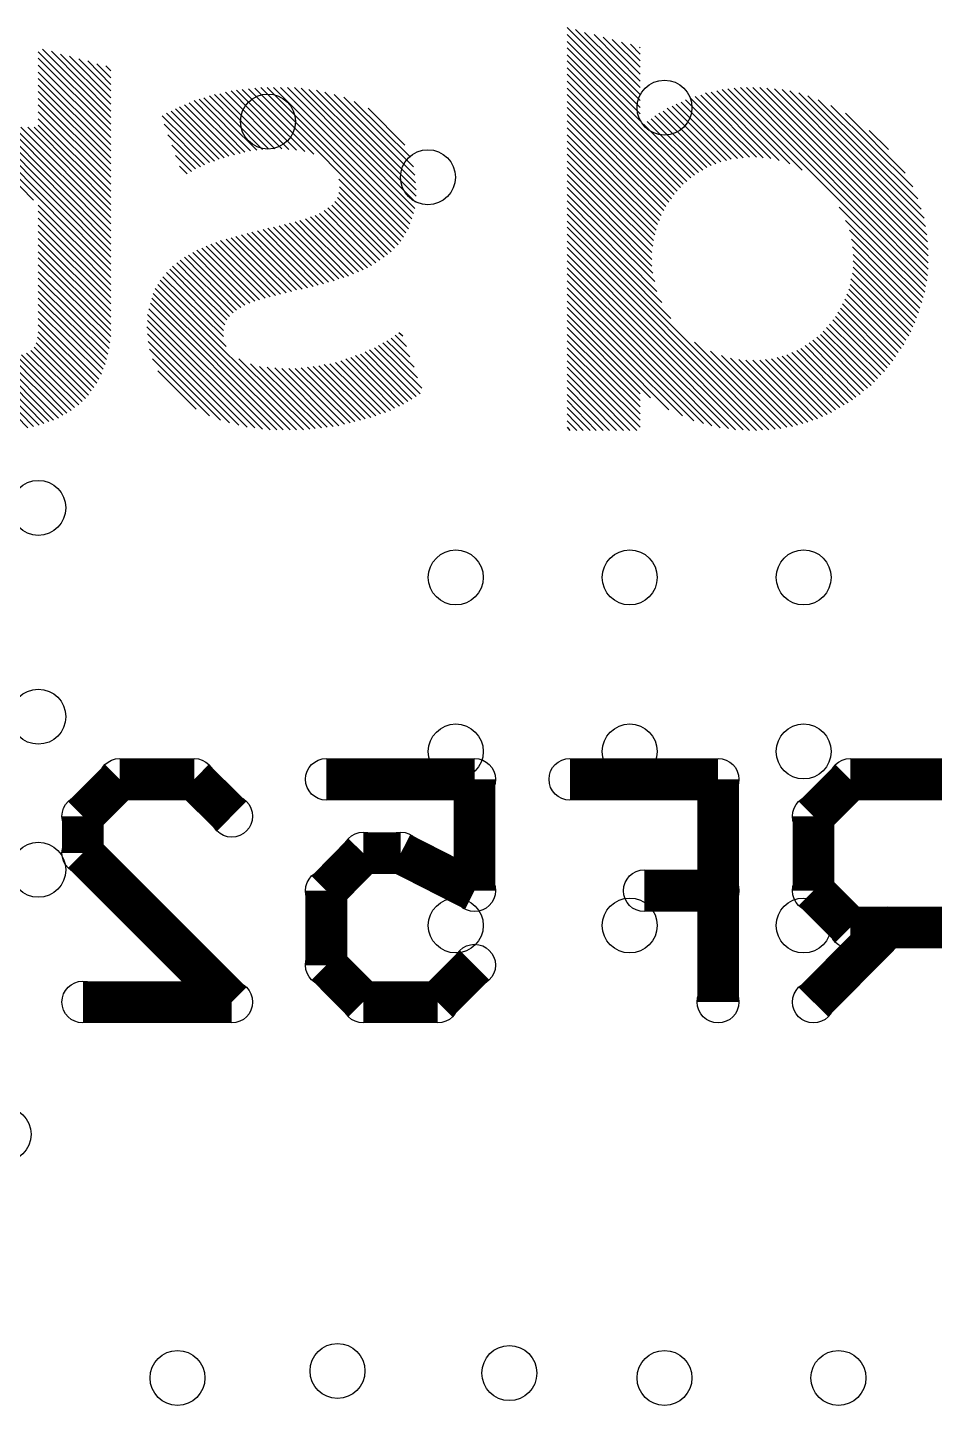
# Model space of a CAD drawing. Extents: x 0 to 26.8, y 0 to 19.7.
# Drawn here: x 11.9 to 15.21, y 7.15 to 12.18 of the extents above; entities that cross this region are included whole.
import ezdxf

# ---------------------------------------------------------------- set-up
doc = ezdxf.new("R2010")
doc.units = 0
doc.layers.get('0').update_dxf_attribs({"linetype": 'CONTINUOUS'})
doc.layers.add('SEEEDSTUDIOXIAONRF52840V1_1_GBO', color=7, linetype='CONTINUOUS')
doc.layers.add('SEEEDSTUDIOXIAONRF52840V1_1_TXT', color=12, linetype='CONTINUOUS')

# ---------------------------------------------------------------- blocks, each defined once
blk = doc.blocks.new('ROUND_2')
blk.add_circle((0, 0), 0)
blk = doc.blocks.new('ROUND_19')
blk.add_circle((0, 0), 0.0762)
blk = doc.blocks.new('ROUND_85')
blk.add_circle((0, 0), 0.1003)

msp = doc.modelspace()

# ---------------------------------------------------------------- linework, layer by layer
at = {"layer": 'SEEEDSTUDIOXIAONRF52840V1_1_GBO'}
for points in [[(14.1351, 11.9126), (13.8684, 12.1793)], [(13.89888, 12.17168), (14.1351, 11.93546)], [(13.8684, 12.1539), (14.1351, 11.8872)], [(14.1351, 11.86434), (13.8684, 12.1285)], [(14.1351, 11.96086), (13.9319, 12.16152)], [(13.96746, 12.1539), (14.1351, 11.98372)], [(14.1351, 12.00912), (14.00048, 12.14374)], [(14.0335, 12.13612), (14.1351, 12.03452)], [(14.1351, 12.05738), (14.06652, 12.12596)], [(14.09954, 12.11834), (14.1351, 12.08278)], [(12.20216, 11.82624), (11.938, 12.0904)], [(11.938, 12.06754), (12.20216, 11.80338)], [(11.95324, 12.10056), (12.20216, 11.85164)], [(12.20216, 11.8745), (11.98626, 12.09294)], [(12.01928, 12.08278), (12.20216, 11.8999)], [(12.20216, 11.92276), (12.0523, 12.07516)], [(13.8684, 12.10564), (14.1351, 11.83894)], [(14.32052, 11.63066), (13.8684, 12.08024)], [(14.1351, 12.10564), (14.13256, 12.10818)], [(12.20216, 11.77798), (11.938, 12.04214)], [(12.08532, 12.065), (12.20216, 11.94816)], [(12.20216, 11.97102), (12.11834, 12.05738)], [(12.15136, 12.04722), (12.20216, 11.99642)], [(12.20216, 12.02182), (12.18438, 12.0396)], [(13.8684, 12.05738), (14.30528, 11.61796)], [(14.29258, 11.6078), (13.8684, 12.03198)], [(11.938, 12.01674), (12.20216, 11.75258)], [(12.20216, 11.72972), (11.938, 11.99388)], [(11.938, 11.96848), (12.20216, 11.70432)], [(13.8684, 12.00912), (14.28242, 11.5951)], [(14.26972, 11.5824), (13.8684, 11.98372)], [(12.20216, 11.68146), (11.938, 11.94562)], [(11.938, 11.92022), (12.20216, 11.65606)], [(12.52474, 11.91768), (12.7127, 11.72972)], [(12.73556, 11.73226), (12.54252, 11.92276)], [(12.56284, 11.93038), (12.75588, 11.7348)], [(12.77874, 11.73734), (12.58062, 11.93546)], [(12.60094, 11.938), (12.8016, 11.73734)], [(12.827, 11.73734), (12.62126, 11.94308)], [(12.64158, 11.94816), (12.8524, 11.7348)], [(12.88034, 11.73226), (12.6619, 11.9507)], [(12.68222, 11.95324), (12.91082, 11.72718)], [(12.94384, 11.71702), (12.70508, 11.95578)], [(13.2715, 11.41476), (12.72794, 11.95832)], [(12.7508, 11.96086), (13.27912, 11.43)], [(13.28928, 11.44524), (12.77366, 11.96086)], [(12.79652, 11.96086), (13.29436, 11.46302)], [(13.30198, 11.4808), (12.82192, 11.96086)], [(12.84732, 11.96086), (13.30706, 11.50112)], [(13.31214, 11.5189), (12.87272, 11.96086)], [(12.89812, 11.95832), (13.31468, 11.54176)], [(13.31722, 11.56462), (12.92606, 11.95324)], [(12.954, 11.9507), (13.31722, 11.58748)], [(13.31468, 11.61288), (12.98448, 11.94308)], [(13.0175, 11.93546), (13.31214, 11.64082)], [(13.30706, 11.6713), (13.05306, 11.9253)], [(13.8684, 11.95832), (14.25956, 11.5697)], [(14.2494, 11.55446), (13.8684, 11.93546)], [(14.53388, 11.70686), (14.31798, 11.92276)], [(14.33576, 11.92784), (14.55928, 11.70686)], [(14.58468, 11.70432), (14.35608, 11.93292)], [(14.37386, 11.94054), (14.61262, 11.70178)], [(14.6431, 11.69416), (14.39418, 11.94308)], [(14.4145, 11.94816), (14.6812, 11.68146)], [(14.72692, 11.6586), (14.43482, 11.95324)], [(14.45514, 11.95578), (15.1765, 11.23442)], [(15.18158, 11.25474), (14.478, 11.95832)], [(14.50086, 11.96086), (15.18412, 11.27506)], [(15.18666, 11.29792), (14.52372, 11.96086)], [(14.54658, 11.96086), (15.18666, 11.32078)], [(15.18666, 11.34618), (14.57198, 11.96086)], [(14.59738, 11.95832), (15.18666, 11.36904)], [(15.18412, 11.39698), (14.62532, 11.95578)], [(14.65326, 11.95324), (15.18158, 11.42238)], [(15.1765, 11.45286), (14.6812, 11.94816)], [(14.71422, 11.94054), (15.17142, 11.48334)], [(15.16126, 11.51636), (14.74724, 11.93038)], [(12.20216, 11.6332), (11.938, 11.89736)], [(11.938, 11.87196), (12.20216, 11.6078)], [(12.58062, 11.69162), (12.40536, 11.86688)], [(12.42314, 11.8745), (12.5984, 11.69924)], [(12.61618, 11.70432), (12.43838, 11.88212)], [(12.45362, 11.88974), (12.63396, 11.7094)], [(12.65428, 11.71448), (12.4714, 11.89736)], [(12.48918, 11.90498), (12.6746, 11.71956)], [(12.69238, 11.72464), (12.50696, 11.9126)], [(13.09116, 11.91006), (13.2969, 11.70686)], [(13.27658, 11.75004), (13.14196, 11.88466)], [(13.8684, 11.91006), (14.23924, 11.54176)], [(14.22908, 11.52652), (13.8684, 11.8872)], [(14.20368, 11.86688), (14.39418, 11.67638)], [(14.41196, 11.68146), (14.21892, 11.8745)], [(14.23416, 11.88466), (14.42974, 11.68908)], [(14.45006, 11.69416), (14.25194, 11.89228)], [(14.26718, 11.8999), (14.46784, 11.69924)], [(14.4907, 11.70178), (14.28496, 11.90752)], [(14.3002, 11.91514), (14.51102, 11.70432)], [(14.78534, 11.91514), (15.14856, 11.55446)], [(15.13078, 11.59764), (14.83106, 11.89482)], [(14.8844, 11.86688), (15.10284, 11.64844)], [(11.80084, 11.81608), (12.20216, 11.41222)], [(12.20216, 11.43762), (11.82624, 11.81608)], [(11.8491, 11.81608), (12.20216, 11.46302)], [(12.20216, 11.48588), (11.8745, 11.81608)], [(11.8999, 11.81608), (12.20216, 11.51128)], [(12.20216, 11.53414), (11.92276, 11.81608)], [(12.20216, 11.5824), (11.938, 11.84656)], [(11.938, 11.8237), (12.20216, 11.55954)], [(12.39012, 11.85672), (12.56284, 11.68654)], [(12.54506, 11.67892), (12.39774, 11.82624)], [(13.8684, 11.8618), (14.22146, 11.51128)], [(14.2113, 11.4935), (13.8684, 11.83894)], [(14.1478, 11.82624), (14.33322, 11.64082)], [(14.34846, 11.65098), (14.1605, 11.8364)], [(14.17574, 11.84656), (14.3637, 11.6586)], [(14.37894, 11.66876), (14.18844, 11.85672)], [(12.20216, 11.38936), (11.78306, 11.811)], [(11.78306, 11.7856), (12.20216, 11.36396)], [(12.41044, 11.78814), (12.52982, 11.6713)], [(13.8684, 11.81354), (14.20622, 11.47572)], [(14.1986, 11.46048), (13.8684, 11.78814)], [(15.04188, 11.7348), (14.97076, 11.80338)], [(12.20216, 11.3411), (11.78306, 11.76274)], [(11.78306, 11.73734), (12.20216, 11.3157)], [(12.51204, 11.66368), (12.42568, 11.75004)], [(13.8684, 11.76528), (14.19352, 11.44016)], [(14.18844, 11.42238), (13.8684, 11.73988)], [(13.8684, 11.71702), (14.18336, 11.40206)], [(12.20216, 11.29284), (11.78306, 11.71194)], [(11.78306, 11.68908), (11.92022, 11.54938)], [(12.43838, 11.71194), (12.4968, 11.65352)], [(12.48156, 11.6459), (12.45362, 11.67384)], [(14.18082, 11.38174), (13.8684, 11.69162)], [(13.8684, 11.66876), (14.17828, 11.35888)], [(13.03528, 11.62558), (13.26134, 11.39952)], [(14.17828, 11.33348), (13.8684, 11.64336)], [(13.8684, 11.6205), (14.17828, 11.30808)], [(13.03528, 11.57732), (13.23848, 11.37412)], [(13.25118, 11.38682), (13.03782, 11.59764)], [(14.18082, 11.28268), (13.8684, 11.5951)], [(13.8684, 11.5697), (14.18844, 11.2522)], [(11.938, 11.5316), (12.20216, 11.26744)], [(12.99464, 11.52144), (13.18514, 11.33094)], [(13.20038, 11.3411), (13.00988, 11.5316)], [(13.02004, 11.5443), (13.21308, 11.35126)], [(13.22578, 11.36142), (13.0302, 11.55954)], [(14.19606, 11.21664), (13.8684, 11.54684)], [(13.8684, 11.52144), (14.21384, 11.176)], [(14.86154, 11.52398), (15.17396, 11.2141)], [(12.20216, 11.24204), (11.938, 11.50874)], [(11.938, 11.48334), (12.20216, 11.21918)], [(12.85494, 11.46556), (13.05306, 11.26744)], [(13.07084, 11.27252), (12.87526, 11.47064)], [(12.89304, 11.47572), (13.08862, 11.28014)], [(13.1064, 11.28776), (12.91336, 11.4808)], [(12.93114, 11.48842), (13.12418, 11.29538)], [(13.13942, 11.303), (12.94892, 11.4935)], [(12.96416, 11.50112), (13.15466, 11.31062)], [(13.1699, 11.32078), (12.98194, 11.51128)], [(14.24686, 11.11758), (13.8684, 11.49858)], [(13.8684, 11.47318), (14.62786, 10.71372)], [(15.16888, 11.19378), (14.8844, 11.47572)], [(12.20216, 11.19378), (11.938, 11.45794)], [(11.938, 11.43508), (12.20216, 11.17092)], [(12.65936, 11.4173), (12.86256, 11.21664)], [(12.88034, 11.22172), (12.67968, 11.42238)], [(12.7, 11.42746), (12.90066, 11.22426)], [(12.92098, 11.22934), (12.71778, 11.43254)], [(12.7381, 11.43762), (12.9413, 11.23442)], [(12.95908, 11.2395), (12.75842, 11.4427)], [(12.7762, 11.44778), (12.9794, 11.24458)], [(12.99718, 11.24966), (12.79652, 11.45032)], [(12.81684, 11.4554), (13.0175, 11.25474)], [(13.03528, 11.26236), (12.83716, 11.46048)], [(14.605, 10.71118), (13.8684, 11.45032)], [(13.8684, 11.42492), (14.58214, 10.71118)], [(14.89964, 11.44016), (15.1638, 11.176)], [(12.20216, 11.14552), (11.938, 11.40968)], [(11.938, 11.38682), (12.20216, 11.12266)], [(12.51712, 11.3665), (12.71016, 11.17346)], [(12.72794, 11.18108), (12.5349, 11.37412)], [(12.55014, 11.38174), (12.74572, 11.18616)], [(12.76604, 11.19124), (12.56792, 11.38936)], [(12.5857, 11.39444), (12.78382, 11.19632)], [(12.80414, 11.2014), (12.60348, 11.40206)], [(12.6238, 11.40714), (12.82192, 11.20648)], [(12.84224, 11.21156), (12.64158, 11.41222)], [(14.55928, 10.70864), (13.8684, 11.39952)], [(13.8684, 11.37666), (14.53388, 10.70864)], [(15.15618, 11.15568), (14.90726, 11.40714)], [(14.9098, 11.3792), (15.1511, 11.1379)], [(12.20216, 11.09726), (11.938, 11.36142)], [(11.938, 11.33856), (12.20216, 11.0744)], [(12.20216, 11.05154), (11.938, 11.31316)], [(12.6365, 11.1252), (12.44346, 11.32078)], [(12.45616, 11.33094), (12.6492, 11.1379)], [(12.6619, 11.14806), (12.4714, 11.3411)], [(12.48664, 11.34872), (12.67714, 11.15822)], [(12.69238, 11.16584), (12.50188, 11.35888)], [(14.51102, 10.71118), (13.8684, 11.35126)], [(13.8684, 11.3284), (14.48308, 10.71118)], [(15.14348, 11.12012), (14.91234, 11.35126)], [(14.91234, 11.3284), (15.1384, 11.10234)], [(11.938, 11.28776), (12.19962, 11.02868)], [(12.19708, 11.00836), (11.938, 11.2649)], [(12.61364, 11.05154), (12.39266, 11.26998)], [(12.40536, 11.28522), (12.61364, 11.0744)], [(12.61872, 11.09472), (12.41806, 11.29792)], [(12.42822, 11.30808), (12.62634, 11.1125)], [(14.45768, 10.71626), (13.8684, 11.303)], [(13.8684, 11.28014), (14.4272, 10.7188)], [(14.9098, 11.28268), (15.12316, 11.06932)], [(15.13078, 11.0871), (14.91234, 11.30554)], [(11.938, 11.2395), (12.192, 10.98804)], [(12.18692, 10.96772), (11.938, 11.21664)], [(12.88034, 10.71118), (12.36472, 11.2268)], [(12.90574, 10.71118), (12.37488, 11.24204)], [(12.3825, 11.25728), (12.6238, 11.01598)], [(14.39672, 10.72642), (13.8684, 11.25474)], [(13.8684, 11.22934), (14.36624, 10.73404)], [(14.8971, 11.22426), (15.09776, 11.02106)], [(15.10538, 11.03884), (14.90218, 11.24204)], [(15.11554, 11.05408), (14.90472, 11.26236)], [(11.938, 11.19124), (12.18184, 10.94994)], [(12.17422, 10.93216), (11.938, 11.16838)], [(12.34694, 11.17346), (12.80922, 10.71118)], [(12.83208, 10.71118), (12.35202, 11.19124)], [(12.3571, 11.20902), (12.85748, 10.71118)], [(14.33068, 10.7442), (13.8684, 11.20648)], [(13.8684, 11.18108), (14.29004, 10.76198)], [(15.06728, 10.97788), (14.87424, 11.17092)], [(14.88186, 11.1887), (15.07744, 10.99312)], [(15.0876, 11.00836), (14.88948, 11.20648)], [(11.938, 11.14298), (12.16914, 10.91438)], [(12.15898, 10.8966), (11.938, 11.11758)], [(12.33678, 11.13282), (12.75588, 10.71372)], [(12.78382, 10.71118), (12.34186, 11.15314)], [(14.23924, 10.78484), (13.8684, 11.15822)], [(14.1732, 10.82802), (13.8684, 11.13282)], [(15.02664, 10.92454), (14.83868, 11.1125)], [(14.84884, 11.1252), (15.0368, 10.93724)], [(15.04696, 10.94994), (14.85646, 11.14044)], [(14.86662, 11.15568), (15.05712, 10.96264)], [(11.938, 11.09472), (12.15136, 10.88136)], [(12.1412, 10.86612), (11.938, 11.06932)], [(12.33424, 11.0871), (12.7, 10.72134)], [(12.72794, 10.7188), (12.33678, 11.10996)], [(12.66952, 10.72896), (12.33678, 11.0617)], [(13.25372, 11.06678), (13.26896, 11.05408)], [(13.8684, 11.10996), (14.1351, 10.84326)], [(14.1351, 10.81786), (13.8684, 11.08456)], [(14.80312, 11.07186), (14.99108, 10.88644)], [(15.00124, 10.89914), (14.81582, 11.08456)], [(14.82598, 11.09726), (15.01394, 10.91184)], [(11.92276, 11.01344), (12.11072, 10.82548)], [(12.12088, 10.83818), (11.93038, 11.02868)], [(11.93546, 11.049), (12.13104, 10.85342)], [(12.33932, 11.03376), (12.6365, 10.73658)], [(13.33754, 10.86358), (13.18006, 11.01852)], [(13.1953, 11.02868), (13.3223, 10.90168)], [(13.3096, 10.93978), (13.21054, 11.0363)], [(13.22578, 11.04646), (13.29436, 10.97788)], [(13.28166, 11.01598), (13.24102, 11.05662)], [(13.8684, 11.05916), (14.1351, 10.795)], [(14.1351, 10.7696), (13.8684, 11.0363)], [(14.64818, 10.71626), (14.33322, 11.03122)], [(14.9225, 10.83056), (14.73708, 11.01852)], [(14.75232, 11.02868), (14.93774, 10.84072)], [(14.95044, 10.85342), (14.76502, 11.03884)], [(14.78026, 11.049), (14.96568, 10.86358)], [(14.97838, 10.87374), (14.79296, 11.05916)], [(12.01166, 10.75436), (11.79068, 10.97534)], [(11.81608, 10.97534), (12.0269, 10.76452)], [(12.04214, 10.77214), (11.83894, 10.97788)], [(11.85926, 10.98042), (12.05738, 10.7823)], [(12.07008, 10.79246), (11.87704, 10.9855)], [(11.89482, 10.99058), (12.08532, 10.80262)], [(12.09802, 10.81532), (11.91006, 11.00074)], [(12.60348, 10.74674), (12.3444, 11.00582)], [(12.35456, 10.97026), (12.56284, 10.76198)], [(12.66952, 10.97026), (12.9286, 10.71372)], [(13.22324, 10.7823), (13.0429, 10.96264)], [(13.06068, 10.97026), (13.23848, 10.78992)], [(13.25626, 10.79754), (13.07846, 10.97534)], [(13.09624, 10.98296), (13.2715, 10.80516)], [(13.28674, 10.81532), (13.11402, 10.98804)], [(13.1318, 10.99566), (13.30198, 10.82294)], [(13.31722, 10.8331), (13.14704, 11.00328)], [(13.16482, 11.0109), (13.33246, 10.84326)], [(13.8684, 11.0109), (14.1351, 10.74674)], [(14.1351, 10.72134), (13.8684, 10.98804)], [(13.8684, 10.96264), (14.1224, 10.70864)], [(14.39164, 10.9982), (14.67104, 10.72134)], [(14.69136, 10.72388), (14.43228, 10.98296)], [(14.4653, 10.9728), (14.70914, 10.72896)], [(14.72946, 10.73404), (14.49578, 10.96772)], [(14.52118, 10.96518), (14.74724, 10.73912)], [(14.76502, 10.74674), (14.54658, 10.96518)], [(14.57198, 10.96518), (14.7828, 10.75182)], [(14.80058, 10.75944), (14.5923, 10.96772)], [(14.61516, 10.97026), (14.81836, 10.76706)], [(14.8336, 10.77468), (14.63548, 10.97534)], [(14.65326, 10.98042), (14.84884, 10.78484)], [(14.86408, 10.79246), (14.67104, 10.9855)], [(14.68882, 10.99312), (14.87932, 10.80262)], [(14.89456, 10.81024), (14.7066, 11.00074)], [(14.72184, 11.00836), (14.9098, 10.8204)], [(11.78306, 10.9601), (11.99388, 10.74674)], [(11.9761, 10.74166), (11.78306, 10.9347)], [(11.78306, 10.91184), (11.95832, 10.73404)], [(12.37488, 10.92708), (12.51458, 10.78738)], [(12.94892, 10.71626), (12.7127, 10.95248)], [(12.74572, 10.94232), (12.97178, 10.7188)], [(12.9921, 10.72134), (12.77366, 10.93978)], [(12.8016, 10.93724), (13.01496, 10.72388)], [(13.03528, 10.72642), (12.827, 10.9347)], [(12.8524, 10.9347), (13.0556, 10.7315)], [(13.07592, 10.73658), (12.87526, 10.9347)], [(12.89812, 10.93724), (13.0937, 10.74166)], [(13.11402, 10.74674), (12.92098, 10.93978)], [(12.9413, 10.94232), (13.1318, 10.75182)], [(13.15212, 10.7569), (12.96162, 10.94486)], [(12.98194, 10.94994), (13.1699, 10.76198)], [(13.18768, 10.7696), (13.00226, 10.95248)], [(13.02258, 10.95756), (13.20546, 10.77468)], [(14.097, 10.70864), (13.8684, 10.93978)], [(13.8684, 10.91438), (14.07414, 10.70864)], [(11.94054, 10.72896), (11.78306, 10.88644)], [(11.78306, 10.86358), (11.92022, 10.72388)], [(14.04874, 10.70864), (13.8684, 10.89152)], [(13.8684, 10.86612), (14.02334, 10.70864)], [(11.8999, 10.7188), (11.78306, 10.83818)], [(14.00048, 10.70864), (13.8684, 10.84072)], [(13.8684, 10.81786), (13.97508, 10.70864)], [(13.95222, 10.70864), (13.8684, 10.79246)], [(13.8684, 10.7696), (13.92682, 10.70864)], [(13.90396, 10.70864), (13.8684, 10.7442)], [(13.8684, 10.72134), (13.87856, 10.70864)]]:
    msp.add_lwpolyline(points, dxfattribs=at)
at = {"layer": 'SEEEDSTUDIOXIAONRF52840V1_1_GBO', "const_width": 0.1524}
for points in [[(12.10056, 9.30148), (12.23518, 9.4361)], [(12.23518, 9.4361), (12.50696, 9.4361)], [(12.50696, 9.4361), (12.64412, 9.30148)], [(13.53058, 9.4361), (12.98956, 9.4361)], [(13.53058, 9.0297), (13.53058, 9.4361)], [(13.87856, 9.4361), (14.41958, 9.4361)], [(14.41958, 9.4361), (14.41958, 8.6233)], [(14.90218, 9.4361), (14.76756, 9.30148)], [(15.30858, 9.4361), (14.90218, 9.4361)], [(12.10056, 9.16686), (12.10056, 9.30148)], [(14.76756, 9.30148), (14.76756, 9.0297)], [(12.64412, 8.6233), (12.10056, 9.16686)], [(13.12418, 9.16686), (12.98956, 9.0297)], [(13.12418, 9.16686), (13.26134, 9.16686)], [(13.26134, 9.16686), (13.53058, 9.0297)], [(12.98956, 9.0297), (12.98956, 8.75792)], [(14.41958, 9.0297), (14.15034, 9.0297)], [(14.76756, 9.0297), (14.90218, 8.89508)], [(14.76756, 8.6233), (15.0368, 8.89508)], [(14.90218, 8.89508), (15.30858, 8.89508)], [(12.98956, 8.75792), (13.12418, 8.6233)], [(13.39596, 8.6233), (13.53058, 8.75792)], [(12.10056, 8.6233), (12.64412, 8.6233)], [(13.12418, 8.6233), (13.39596, 8.6233)]]:
    msp.add_lwpolyline(points, dxfattribs=at)

# ---------------------------------------------------------------- block references
at = {"layer": 'SEEEDSTUDIOXIAONRF52840V1_1_GBO'}
for name, p in [('ROUND_2', (13.8684, 12.1793)), ('ROUND_2', (13.89888, 12.17168)), ('ROUND_2', (13.9319, 12.16152)), ('ROUND_2', (13.8684, 12.1539)), ('ROUND_2', (13.96746, 12.1539)), ('ROUND_2', (14.00048, 12.14374)), ('ROUND_2', (14.0335, 12.13612)), ('ROUND_2', (13.8684, 12.1285)), ('ROUND_2', (14.06652, 12.12596)), ('ROUND_2', (14.09954, 12.11834)), ('ROUND_2', (14.13256, 12.10818)), ('ROUND_2', (13.8684, 12.10564)), ('ROUND_2', (14.1351, 12.10564)), ('ROUND_2', (11.95324, 12.10056)), ('ROUND_2', (11.98626, 12.09294)), ('ROUND_2', (11.938, 12.0904)), ('ROUND_2', (12.01928, 12.08278)), ('ROUND_2', (14.1351, 12.08278)), ('ROUND_2', (13.8684, 12.08024)), ('ROUND_2', (12.0523, 12.07516)), ('ROUND_2', (11.938, 12.06754)), ('ROUND_2', (12.08532, 12.065)), ('ROUND_2', (13.8684, 12.05738)), ('ROUND_2', (12.11834, 12.05738)), ('ROUND_2', (14.1351, 12.05738)), ('ROUND_2', (12.15136, 12.04722)), ('ROUND_2', (11.938, 12.04214)), ('ROUND_2', (12.18438, 12.0396)), ('ROUND_2', (14.1351, 12.03452)), ('ROUND_2', (13.8684, 12.03198)), ('ROUND_2', (12.20216, 12.02182)), ('ROUND_2', (11.938, 12.01674)), ('ROUND_2', (13.8684, 12.00912)), ('ROUND_2', (14.1351, 12.00912)), ('ROUND_2', (12.20216, 11.99642)), ('ROUND_2', (11.938, 11.99388)), ('ROUND_2', (13.8684, 11.98372)), ('ROUND_2', (14.1351, 11.98372)), ('ROUND_2', (12.20216, 11.97102)), ('ROUND_2', (11.938, 11.96848)), ('ROUND_2', (14.50086, 11.96086)), ('ROUND_2', (14.52372, 11.96086)), ('ROUND_2', (14.54658, 11.96086)), ('ROUND_2', (14.57198, 11.96086)), ('ROUND_2', (12.7508, 11.96086)), ('ROUND_2', (12.77366, 11.96086)), ('ROUND_2', (12.79652, 11.96086)), ('ROUND_2', (12.82192, 11.96086)), ('ROUND_2', (12.84732, 11.96086)), ('ROUND_2', (12.87272, 11.96086)), ('ROUND_2', (14.1351, 11.96086)), ('ROUND_2', (13.8684, 11.95832)), ('ROUND_2', (14.478, 11.95832)), ('ROUND_2', (14.59738, 11.95832)), ('ROUND_2', (12.72794, 11.95832)), ('ROUND_2', (12.89812, 11.95832)), ('ROUND_2', (14.45514, 11.95578)), ('ROUND_2', (14.62532, 11.95578)), ('ROUND_2', (12.70508, 11.95578)), ('ROUND_2', (14.43482, 11.95324)), ('ROUND_2', (14.65326, 11.95324)), ('ROUND_2', (12.92606, 11.95324)), ('ROUND_2', (12.68222, 11.95324)), ('ROUND_2', (12.954, 11.9507)), ('ROUND_2', (12.6619, 11.9507)), ('ROUND_2', (14.4145, 11.94816)), ('ROUND_2', (14.6812, 11.94816)), ('ROUND_2', (12.64158, 11.94816)), ('ROUND_2', (12.20216, 11.94816)), ('ROUND_2', (11.938, 11.94562)), ('ROUND_2', (14.39418, 11.94308)), ('ROUND_2', (12.98448, 11.94308)), ('ROUND_2', (12.62126, 11.94308)), ('ROUND_2', (14.37386, 11.94054)), ('ROUND_2', (14.71422, 11.94054)), ('ROUND_2', (12.60094, 11.938)), ('ROUND_2', (13.8684, 11.93546)), ('ROUND_2', (13.0175, 11.93546)), ('ROUND_2', (12.58062, 11.93546)), ('ROUND_2', (14.1351, 11.93546)), ('ROUND_2', (14.35608, 11.93292)), ('ROUND_2', (14.74724, 11.93038)), ('ROUND_2', (12.56284, 11.93038)), ('ROUND_2', (14.33576, 11.92784)), ('ROUND_2', (13.05306, 11.9253)), ('ROUND_2', (14.31798, 11.92276)), ('ROUND_2', (12.54252, 11.92276)), ('ROUND_2', (12.20216, 11.92276)), ('ROUND_2', (11.938, 11.92022)), ('ROUND_2', (12.52474, 11.91768)), ('ROUND_2', (14.3002, 11.91514)), ('ROUND_2', (14.78534, 11.91514)), ('ROUND_2', (12.50696, 11.9126)), ('ROUND_2', (14.1351, 11.9126)), ('ROUND_2', (13.8684, 11.91006)), ('ROUND_2', (13.09116, 11.91006)), ('ROUND_2', (14.28496, 11.90752)), ('ROUND_2', (12.48918, 11.90498)), ('ROUND_2', (14.26718, 11.8999)), ('ROUND_2', (12.20216, 11.8999)), ('ROUND_2', (12.4714, 11.89736)), ('ROUND_2', (11.938, 11.89736)), ('ROUND_2', (14.83106, 11.89482)), ('ROUND_2', (14.25194, 11.89228)), ('ROUND_2', (12.45362, 11.88974)), ('ROUND_2', (13.8684, 11.8872)), ('ROUND_2', (14.1351, 11.8872)), ('ROUND_2', (14.23416, 11.88466)), ('ROUND_2', (13.14196, 11.88466)), ('ROUND_2', (12.43838, 11.88212)), ('ROUND_2', (14.21892, 11.8745)), ('ROUND_2', (12.42314, 11.8745)), ('ROUND_2', (12.20216, 11.8745)), ('ROUND_2', (11.938, 11.87196)), ('ROUND_2', (14.20368, 11.86688)), ('ROUND_2', (14.8844, 11.86688)), ('ROUND_2', (12.40536, 11.86688)), ('ROUND_2', (14.1351, 11.86434)), ('ROUND_2', (13.8684, 11.8618)), ('ROUND_2', (14.18844, 11.85672)), ('ROUND_2', (12.39012, 11.85672)), ('ROUND_2', (12.20216, 11.85164)), ('ROUND_2', (14.17574, 11.84656)), ('ROUND_2', (11.938, 11.84656)), ('ROUND_2', (13.8684, 11.83894)), ('ROUND_2', (14.1351, 11.83894)), ('ROUND_2', (14.1605, 11.8364)), ('ROUND_2', (14.1478, 11.82624)), ('ROUND_2', (12.39774, 11.82624)), ('ROUND_2', (12.20216, 11.82624)), ('ROUND_2', (11.938, 11.8237)), ('ROUND_2', (11.92276, 11.81608)), ('ROUND_2', (11.8999, 11.81608)), ('ROUND_2', (13.8684, 11.81354)), ('ROUND_2', (14.97076, 11.80338)), ('ROUND_2', (12.20216, 11.80338)), ('ROUND_2', (13.8684, 11.78814)), ('ROUND_2', (12.41044, 11.78814)), ('ROUND_2', (12.20216, 11.77798)), ('ROUND_2', (13.8684, 11.76528)), ('ROUND_2', (12.20216, 11.75258)), ('ROUND_2', (13.27658, 11.75004)), ('ROUND_2', (12.42568, 11.75004)), ('ROUND_2', (13.8684, 11.73988)), ('ROUND_2', (12.827, 11.73734)), ('ROUND_2', (12.8016, 11.73734)), ('ROUND_2', (12.77874, 11.73734)), ('ROUND_2', (15.04188, 11.7348)), ('ROUND_2', (12.8524, 11.7348)), ('ROUND_2', (12.75588, 11.7348)), ('ROUND_2', (12.88034, 11.73226)), ('ROUND_2', (12.73556, 11.73226)), ('ROUND_2', (12.7127, 11.72972)), ('ROUND_2', (12.20216, 11.72972)), ('ROUND_2', (12.91082, 11.72718)), ('ROUND_2', (12.69238, 11.72464)), ('ROUND_2', (12.6746, 11.71956)), ('ROUND_2', (13.8684, 11.71702)), ('ROUND_2', (12.94384, 11.71702)), ('ROUND_2', (12.65428, 11.71448)), ('ROUND_2', (12.43838, 11.71194)), ('ROUND_2', (12.63396, 11.7094)), ('ROUND_2', (14.53388, 11.70686)), ('ROUND_2', (14.55928, 11.70686)), ('ROUND_2', (13.2969, 11.70686)), ('ROUND_2', (14.51102, 11.70432)), ('ROUND_2', (14.58468, 11.70432)), ('ROUND_2', (12.61618, 11.70432)), ('ROUND_2', (12.20216, 11.70432)), ('ROUND_2', (14.4907, 11.70178)), ('ROUND_2', (14.61262, 11.70178)), ('ROUND_2', (14.46784, 11.69924)), ('ROUND_2', (12.5984, 11.69924)), ('ROUND_2', (14.45006, 11.69416)), ('ROUND_2', (14.6431, 11.69416)), ('ROUND_2', (13.8684, 11.69162)), ('ROUND_2', (12.58062, 11.69162)), ('ROUND_2', (14.42974, 11.68908)), ('ROUND_2', (12.56284, 11.68654)), ('ROUND_2', (14.41196, 11.68146)), ('ROUND_2', (14.6812, 11.68146)), ('ROUND_2', (12.20216, 11.68146)), ('ROUND_2', (12.54506, 11.67892)), ('ROUND_2', (14.39418, 11.67638)), ('ROUND_2', (12.45362, 11.67384)), ('ROUND_2', (13.30706, 11.6713)), ('ROUND_2', (12.52982, 11.6713)), ('ROUND_2', (13.8684, 11.66876)), ('ROUND_2', (14.37894, 11.66876)), ('ROUND_2', (12.51204, 11.66368)), ('ROUND_2', (14.3637, 11.6586)), ('ROUND_2', (14.72692, 11.6586)), ('ROUND_2', (12.20216, 11.65606)), ('ROUND_2', (12.4968, 11.65352)), ('ROUND_2', (14.34846, 11.65098)), ('ROUND_2', (15.10284, 11.64844)), ('ROUND_2', (12.48156, 11.6459)), ('ROUND_2', (13.8684, 11.64336)), ('ROUND_2', (14.33322, 11.64082)), ('ROUND_2', (13.31214, 11.64082)), ('ROUND_2', (12.20216, 11.6332)), ('ROUND_2', (14.32052, 11.63066)), ('ROUND_2', (13.03528, 11.62558)), ('ROUND_2', (13.8684, 11.6205)), ('ROUND_2', (14.30528, 11.61796)), ('ROUND_2', (13.31468, 11.61288)), ('ROUND_2', (14.29258, 11.6078)), ('ROUND_2', (12.20216, 11.6078)), ('ROUND_2', (15.13078, 11.59764)), ('ROUND_2', (13.03782, 11.59764)), ('ROUND_2', (13.8684, 11.5951)), ('ROUND_2', (14.28242, 11.5951)), ('ROUND_2', (13.31722, 11.58748)), ('ROUND_2', (14.26972, 11.5824)), ('ROUND_2', (12.20216, 11.5824)), ('ROUND_2', (13.03528, 11.57732)), ('ROUND_2', (13.8684, 11.5697)), ('ROUND_2', (14.25956, 11.5697)), ('ROUND_2', (13.31722, 11.56462)), ('ROUND_2', (13.0302, 11.55954)), ('ROUND_2', (12.20216, 11.55954)), ('ROUND_2', (14.2494, 11.55446)), ('ROUND_2', (15.14856, 11.55446)), ('ROUND_2', (11.92022, 11.54938)), ('ROUND_2', (13.8684, 11.54684)), ('ROUND_2', (13.02004, 11.5443)), ('ROUND_2', (14.23924, 11.54176)), ('ROUND_2', (13.31468, 11.54176)), ('ROUND_2', (12.20216, 11.53414)), ('ROUND_2', (13.00988, 11.5316)), ('ROUND_2', (11.938, 11.5316)), ('ROUND_2', (14.22908, 11.52652)), ('ROUND_2', (14.86154, 11.52398)), ('ROUND_2', (13.8684, 11.52144)), ('ROUND_2', (12.99464, 11.52144)), ('ROUND_2', (13.31214, 11.5189)), ('ROUND_2', (15.16126, 11.51636)), ('ROUND_2', (14.22146, 11.51128)), ('ROUND_2', (12.98194, 11.51128)), ('ROUND_2', (12.20216, 11.51128)), ('ROUND_2', (11.938, 11.50874)), ('ROUND_2', (12.96416, 11.50112)), ('ROUND_2', (13.30706, 11.50112)), ('ROUND_2', (13.8684, 11.49858)), ('ROUND_2', (14.2113, 11.4935)), ('ROUND_2', (12.94892, 11.4935)), ('ROUND_2', (12.93114, 11.48842)), ('ROUND_2', (12.20216, 11.48588)), ('ROUND_2', (15.17142, 11.48334)), ('ROUND_2', (11.938, 11.48334)), ('ROUND_2', (12.91336, 11.4808)), ('ROUND_2', (13.30198, 11.4808)), ('ROUND_2', (14.20622, 11.47572)), ('ROUND_2', (14.8844, 11.47572)), ('ROUND_2', (12.89304, 11.47572)), ('ROUND_2', (13.8684, 11.47318)), ('ROUND_2', (12.87526, 11.47064)), ('ROUND_2', (12.85494, 11.46556)), ('ROUND_2', (13.29436, 11.46302)), ('ROUND_2', (12.20216, 11.46302)), ('ROUND_2', (14.1986, 11.46048)), ('ROUND_2', (12.83716, 11.46048)), ('ROUND_2', (11.938, 11.45794)), ('ROUND_2', (12.81684, 11.4554)), ('ROUND_2', (15.1765, 11.45286)), ('ROUND_2', (13.8684, 11.45032)), ('ROUND_2', (12.79652, 11.45032)), ('ROUND_2', (12.7762, 11.44778)), ('ROUND_2', (13.28928, 11.44524)), ('ROUND_2', (12.75842, 11.4427)), ('ROUND_2', (14.19352, 11.44016)), ('ROUND_2', (14.89964, 11.44016)), ('ROUND_2', (12.7381, 11.43762)), ('ROUND_2', (12.20216, 11.43762)), ('ROUND_2', (11.938, 11.43508)), ('ROUND_2', (12.71778, 11.43254)), ('ROUND_2', (13.27912, 11.43)), ('ROUND_2', (12.7, 11.42746)), ('ROUND_2', (13.8684, 11.42492)), ('ROUND_2', (14.18844, 11.42238)), ('ROUND_2', (15.18158, 11.42238)), ('ROUND_2', (12.67968, 11.42238)), ('ROUND_2', (12.65936, 11.4173)), ('ROUND_2', (13.2715, 11.41476)), ('ROUND_2', (12.64158, 11.41222)), ('ROUND_2', (12.20216, 11.41222)), ('ROUND_2', (11.938, 11.40968)), ('ROUND_2', (14.90726, 11.40714)), ('ROUND_2', (12.6238, 11.40714)), ('ROUND_2', (14.18336, 11.40206)), ('ROUND_2', (12.60348, 11.40206)), ('ROUND_2', (13.8684, 11.39952)), ('ROUND_2', (13.26134, 11.39952)), ('ROUND_2', (15.18412, 11.39698)), ('ROUND_2', (12.5857, 11.39444)), ('ROUND_2', (12.56792, 11.38936)), ('ROUND_2', (12.20216, 11.38936)), ('ROUND_2', (13.25118, 11.38682)), ('ROUND_2', (11.938, 11.38682)), ('ROUND_2', (14.18082, 11.38174)), ('ROUND_2', (12.55014, 11.38174)), ('ROUND_2', (14.9098, 11.3792)), ('ROUND_2', (13.8684, 11.37666)), ('ROUND_2', (12.5349, 11.37412)), ('ROUND_2', (13.23848, 11.37412)), ('ROUND_2', (15.18666, 11.36904)), ('ROUND_2', (12.51712, 11.3665)), ('ROUND_2', (12.20216, 11.36396)), ('ROUND_2', (13.22578, 11.36142)), ('ROUND_2', (11.938, 11.36142)), ('ROUND_2', (14.17828, 11.35888)), ('ROUND_2', (12.50188, 11.35888)), ('ROUND_2', (14.91234, 11.35126)), ('ROUND_2', (13.8684, 11.35126)), ('ROUND_2', (13.21308, 11.35126)), ('ROUND_2', (12.48664, 11.34872)), ('ROUND_2', (15.18666, 11.34618)), ('ROUND_2', (12.4714, 11.3411)), ('ROUND_2', (13.20038, 11.3411)), ('ROUND_2', (12.20216, 11.3411)), ('ROUND_2', (11.938, 11.33856)), ('ROUND_2', (14.17828, 11.33348)), ('ROUND_2', (12.45616, 11.33094)), ('ROUND_2', (13.18514, 11.33094)), ('ROUND_2', (14.91234, 11.3284)), ('ROUND_2', (13.8684, 11.3284)), ('ROUND_2', (15.18666, 11.32078)), ('ROUND_2', (12.44346, 11.32078)), ('ROUND_2', (13.1699, 11.32078)), ('ROUND_2', (12.20216, 11.3157)), ('ROUND_2', (11.938, 11.31316)), ('ROUND_2', (13.15466, 11.31062)), ('ROUND_2', (14.17828, 11.30808)), ('ROUND_2', (12.42822, 11.30808)), ('ROUND_2', (14.91234, 11.30554)), ('ROUND_2', (13.8684, 11.303)), ('ROUND_2', (13.13942, 11.303)), ('ROUND_2', (15.18666, 11.29792)), ('ROUND_2', (12.41806, 11.29792)), ('ROUND_2', (13.12418, 11.29538)), ('ROUND_2', (12.20216, 11.29284)), ('ROUND_2', (13.1064, 11.28776)), ('ROUND_2', (11.938, 11.28776)), ('ROUND_2', (12.40536, 11.28522)), ('ROUND_2', (14.18082, 11.28268)), ('ROUND_2', (14.9098, 11.28268)), ('ROUND_2', (13.8684, 11.28014)), ('ROUND_2', (13.08862, 11.28014)), ('ROUND_2', (15.18412, 11.27506)), ('ROUND_2', (13.07084, 11.27252)), ('ROUND_2', (12.39266, 11.26998)), ('ROUND_2', (13.05306, 11.26744)), ('ROUND_2', (12.20216, 11.26744)), ('ROUND_2', (11.938, 11.2649)), ('ROUND_2', (14.90472, 11.26236)), ('ROUND_2', (13.03528, 11.26236)), ('ROUND_2', (12.3825, 11.25728)), ('ROUND_2', (15.18158, 11.25474)), ('ROUND_2', (13.8684, 11.25474)), ('ROUND_2', (13.0175, 11.25474)), ('ROUND_2', (14.18844, 11.2522)), ('ROUND_2', (12.99718, 11.24966)), ('ROUND_2', (12.9794, 11.24458)), ('ROUND_2', (14.90218, 11.24204)), ('ROUND_2', (12.37488, 11.24204)), ('ROUND_2', (12.20216, 11.24204)), ('ROUND_2', (12.95908, 11.2395)), ('ROUND_2', (11.938, 11.2395)), ('ROUND_2', (15.1765, 11.23442)), ('ROUND_2', (12.9413, 11.23442)), ('ROUND_2', (13.8684, 11.22934)), ('ROUND_2', (12.92098, 11.22934)), ('ROUND_2', (12.36472, 11.2268)), ('ROUND_2', (14.8971, 11.22426)), ('ROUND_2', (12.90066, 11.22426)), ('ROUND_2', (12.88034, 11.22172)), ('ROUND_2', (12.20216, 11.21918)), ('ROUND_2', (14.19606, 11.21664)), ('ROUND_2', (12.86256, 11.21664)), ('ROUND_2', (11.938, 11.21664)), ('ROUND_2', (15.17396, 11.2141)), ('ROUND_2', (12.84224, 11.21156)), ('ROUND_2', (12.3571, 11.20902)), ('ROUND_2', (14.88948, 11.20648)), ('ROUND_2', (13.8684, 11.20648)), ('ROUND_2', (12.82192, 11.20648)), ('ROUND_2', (12.80414, 11.2014)), ('ROUND_2', (12.78382, 11.19632)), ('ROUND_2', (15.16888, 11.19378)), ('ROUND_2', (12.20216, 11.19378)), ('ROUND_2', (12.76604, 11.19124)), ('ROUND_2', (11.938, 11.19124)), ('ROUND_2', (12.35202, 11.19124)), ('ROUND_2', (14.88186, 11.1887)), ('ROUND_2', (12.74572, 11.18616)), ('ROUND_2', (13.8684, 11.18108)), ('ROUND_2', (12.72794, 11.18108)), ('ROUND_2', (14.21384, 11.176)), ('ROUND_2', (15.1638, 11.176)), ('ROUND_2', (12.71016, 11.17346)), ('ROUND_2', (12.34694, 11.17346)), ('ROUND_2', (14.87424, 11.17092)), ('ROUND_2', (12.20216, 11.17092)), ('ROUND_2', (11.938, 11.16838)), ('ROUND_2', (12.69238, 11.16584)), ('ROUND_2', (13.8684, 11.15822)), ('ROUND_2', (12.67714, 11.15822)), ('ROUND_2', (14.86662, 11.15568)), ('ROUND_2', (15.15618, 11.15568)), ('ROUND_2', (12.34186, 11.15314)), ('ROUND_2', (12.6619, 11.14806)), ('ROUND_2', (12.20216, 11.14552)), ('ROUND_2', (11.938, 11.14298)), ('ROUND_2', (14.85646, 11.14044)), ('ROUND_2', (15.1511, 11.1379)), ('ROUND_2', (12.6492, 11.1379)), ('ROUND_2', (13.8684, 11.13282)), ('ROUND_2', (12.33678, 11.13282)), ('ROUND_2', (14.84884, 11.1252)), ('ROUND_2', (12.6365, 11.1252)), ('ROUND_2', (12.20216, 11.12266)), ('ROUND_2', (15.14348, 11.12012)), ('ROUND_2', (14.24686, 11.11758)), ('ROUND_2', (11.938, 11.11758)), ('ROUND_2', (14.83868, 11.1125)), ('ROUND_2', (12.62634, 11.1125)), ('ROUND_2', (13.8684, 11.10996)), ('ROUND_2', (12.33678, 11.10996)), ('ROUND_2', (15.1384, 11.10234)), ('ROUND_2', (14.82598, 11.09726)), ('ROUND_2', (12.20216, 11.09726)), ('ROUND_2', (12.61872, 11.09472)), ('ROUND_2', (11.938, 11.09472)), ('ROUND_2', (15.13078, 11.0871)), ('ROUND_2', (12.33424, 11.0871)), ('ROUND_2', (14.81582, 11.08456)), ('ROUND_2', (13.8684, 11.08456)), ('ROUND_2', (12.61364, 11.0744)), ('ROUND_2', (12.20216, 11.0744)), ('ROUND_2', (14.80312, 11.07186)), ('ROUND_2', (15.12316, 11.06932)), ('ROUND_2', (11.938, 11.06932)), ('ROUND_2', (13.25372, 11.06678)), ('ROUND_2', (12.33678, 11.0617)), ('ROUND_2', (14.79296, 11.05916)), ('ROUND_2', (13.8684, 11.05916)), ('ROUND_2', (13.24102, 11.05662)), ('ROUND_2', (15.11554, 11.05408)), ('ROUND_2', (13.26896, 11.05408)), ('ROUND_2', (12.61364, 11.05154)), ('ROUND_2', (12.20216, 11.05154)), ('ROUND_2', (14.78026, 11.049)), ('ROUND_2', (11.93546, 11.049)), ('ROUND_2', (13.22578, 11.04646)), ('ROUND_2', (15.10538, 11.03884)), ('ROUND_2', (14.76502, 11.03884)), ('ROUND_2', (13.8684, 11.0363)), ('ROUND_2', (13.21054, 11.0363)), ('ROUND_2', (12.33932, 11.03376)), ('ROUND_2', (14.33322, 11.03122)), ('ROUND_2', (14.75232, 11.02868)), ('ROUND_2', (12.19962, 11.02868)), ('ROUND_2', (11.93038, 11.02868)), ('ROUND_2', (13.1953, 11.02868)), ('ROUND_2', (15.09776, 11.02106)), ('ROUND_2', (14.73708, 11.01852)), ('ROUND_2', (13.18006, 11.01852)), ('ROUND_2', (12.6238, 11.01598)), ('ROUND_2', (13.28166, 11.01598)), ('ROUND_2', (11.92276, 11.01344)), ('ROUND_2', (13.8684, 11.0109)), ('ROUND_2', (13.16482, 11.0109)), ('ROUND_2', (15.0876, 11.00836)), ('ROUND_2', (14.72184, 11.00836)), ('ROUND_2', (12.19708, 11.00836)), ('ROUND_2', (12.3444, 11.00582)), ('ROUND_2', (13.14704, 11.00328)), ('ROUND_2', (14.7066, 11.00074)), ('ROUND_2', (11.91006, 11.00074)), ('ROUND_2', (14.39164, 10.9982)), ('ROUND_2', (13.1318, 10.99566)), ('ROUND_2', (15.07744, 10.99312)), ('ROUND_2', (14.68882, 10.99312)), ('ROUND_2', (13.8684, 10.98804)), ('ROUND_2', (13.11402, 10.98804)), ('ROUND_2', (12.192, 10.98804)), ('ROUND_2', (14.67104, 10.9855)), ('ROUND_2', (14.43228, 10.98296)), ('ROUND_2', (13.09624, 10.98296)), ('ROUND_2', (14.65326, 10.98042)), ('ROUND_2', (15.06728, 10.97788)), ('ROUND_2', (13.29436, 10.97788)), ('ROUND_2', (14.63548, 10.97534)), ('ROUND_2', (13.07846, 10.97534)), ('ROUND_2', (14.4653, 10.9728)), ('ROUND_2', (14.61516, 10.97026)), ('ROUND_2', (13.06068, 10.97026)), ('ROUND_2', (12.66952, 10.97026)), ('ROUND_2', (12.35456, 10.97026)), ('ROUND_2', (14.5923, 10.96772)), ('ROUND_2', (14.49578, 10.96772)), ('ROUND_2', (12.18692, 10.96772)), ('ROUND_2', (14.57198, 10.96518)), ('ROUND_2', (14.54658, 10.96518)), ('ROUND_2', (14.52118, 10.96518)), ('ROUND_2', (15.05712, 10.96264)), ('ROUND_2', (13.8684, 10.96264)), ('ROUND_2', (13.0429, 10.96264)), ('ROUND_2', (13.02258, 10.95756)), ('ROUND_2', (13.00226, 10.95248)), ('ROUND_2', (12.7127, 10.95248)), ('ROUND_2', (15.04696, 10.94994)), ('ROUND_2', (12.98194, 10.94994)), ('ROUND_2', (12.18184, 10.94994)), ('ROUND_2', (12.96162, 10.94486)), ('ROUND_2', (12.9413, 10.94232)), ('ROUND_2', (12.74572, 10.94232)), ('ROUND_2', (13.8684, 10.93978)), ('ROUND_2', (12.92098, 10.93978)), ('ROUND_2', (12.77366, 10.93978)), ('ROUND_2', (13.3096, 10.93978)), ('ROUND_2', (15.0368, 10.93724)), ('ROUND_2', (12.89812, 10.93724)), ('ROUND_2', (12.8016, 10.93724)), ('ROUND_2', (12.87526, 10.9347)), ('ROUND_2', (12.8524, 10.9347)), ('ROUND_2', (12.827, 10.9347)), ('ROUND_2', (12.17422, 10.93216)), ('ROUND_2', (12.37488, 10.92708)), ('ROUND_2', (15.02664, 10.92454)), ('ROUND_2', (13.8684, 10.91438)), ('ROUND_2', (12.16914, 10.91438)), ('ROUND_2', (15.01394, 10.91184)), ('ROUND_2', (13.3223, 10.90168)), ('ROUND_2', (15.00124, 10.89914)), ('ROUND_2', (12.15898, 10.8966)), ('ROUND_2', (13.8684, 10.89152)), ('ROUND_2', (14.99108, 10.88644)), ('ROUND_2', (12.15136, 10.88136)), ('ROUND_2', (14.97838, 10.87374)), ('ROUND_2', (13.8684, 10.86612)), ('ROUND_2', (12.1412, 10.86612)), ('ROUND_2', (14.96568, 10.86358)), ('ROUND_2', (13.33754, 10.86358)), ('ROUND_2', (14.95044, 10.85342)), ('ROUND_2', (12.13104, 10.85342)), ('ROUND_2', (14.1351, 10.84326)), ('ROUND_2', (13.33246, 10.84326)), ('ROUND_2', (14.93774, 10.84072)), ('ROUND_2', (13.8684, 10.84072)), ('ROUND_2', (12.12088, 10.83818)), ('ROUND_2', (13.31722, 10.8331)), ('ROUND_2', (14.9225, 10.83056)), ('ROUND_2', (14.1732, 10.82802)), ('ROUND_2', (12.11072, 10.82548)), ('ROUND_2', (13.30198, 10.82294)), ('ROUND_2', (14.9098, 10.8204)), ('ROUND_2', (14.1351, 10.81786)), ('ROUND_2', (13.8684, 10.81786)), ('ROUND_2', (13.28674, 10.81532)), ('ROUND_2', (12.09802, 10.81532)), ('ROUND_2', (14.89456, 10.81024)), ('ROUND_2', (13.2715, 10.80516)), ('ROUND_2', (14.87932, 10.80262)), ('ROUND_2', (12.08532, 10.80262)), ('ROUND_2', (13.25626, 10.79754)), ('ROUND_2', (14.1351, 10.795)), ('ROUND_2', (14.86408, 10.79246)), ('ROUND_2', (13.8684, 10.79246)), ('ROUND_2', (12.07008, 10.79246)), ('ROUND_2', (13.23848, 10.78992)), ('ROUND_2', (12.51458, 10.78738)), ('ROUND_2', (14.84884, 10.78484)), ('ROUND_2', (14.23924, 10.78484)), ('ROUND_2', (13.22324, 10.7823)), ('ROUND_2', (12.05738, 10.7823)), ('ROUND_2', (14.8336, 10.77468)), ('ROUND_2', (13.20546, 10.77468)), ('ROUND_2', (12.04214, 10.77214)), ('ROUND_2', (14.1351, 10.7696)), ('ROUND_2', (13.8684, 10.7696)), ('ROUND_2', (13.18768, 10.7696)), ('ROUND_2', (14.81836, 10.76706)), ('ROUND_2', (12.0269, 10.76452)), ('ROUND_2', (14.29004, 10.76198)), ('ROUND_2', (13.1699, 10.76198)), ('ROUND_2', (12.56284, 10.76198)), ('ROUND_2', (14.80058, 10.75944)), ('ROUND_2', (13.15212, 10.7569)), ('ROUND_2', (12.01166, 10.75436)), ('ROUND_2', (14.7828, 10.75182)), ('ROUND_2', (13.1318, 10.75182)), ('ROUND_2', (14.76502, 10.74674)), ('ROUND_2', (14.1351, 10.74674)), ('ROUND_2', (13.11402, 10.74674)), ('ROUND_2', (11.99388, 10.74674)), ('ROUND_2', (12.60348, 10.74674)), ('ROUND_2', (13.8684, 10.7442)), ('ROUND_2', (14.33068, 10.7442)), ('ROUND_2', (13.0937, 10.74166)), ('ROUND_2', (11.9761, 10.74166)), ('ROUND_2', (14.74724, 10.73912)), ('ROUND_2', (13.07592, 10.73658)), ('ROUND_2', (12.6365, 10.73658)), ('ROUND_2', (14.72946, 10.73404)), ('ROUND_2', (14.36624, 10.73404)), ('ROUND_2', (11.95832, 10.73404)), ('ROUND_2', (13.0556, 10.7315)), ('ROUND_2', (14.70914, 10.72896)), ('ROUND_2', (11.94054, 10.72896)), ('ROUND_2', (12.66952, 10.72896)), ('ROUND_2', (14.39672, 10.72642)), ('ROUND_2', (13.03528, 10.72642)), ('ROUND_2', (14.69136, 10.72388)), ('ROUND_2', (13.01496, 10.72388)), ('ROUND_2', (11.92022, 10.72388)), ('ROUND_2', (14.67104, 10.72134)), ('ROUND_2', (14.1351, 10.72134)), ('ROUND_2', (13.8684, 10.72134)), ('ROUND_2', (12.9921, 10.72134)), ('ROUND_2', (12.7, 10.72134)), ('ROUND_2', (14.4272, 10.7188)), ('ROUND_2', (12.97178, 10.7188)), ('ROUND_2', (11.8999, 10.7188)), ('ROUND_2', (12.72794, 10.7188)), ('ROUND_2', (14.64818, 10.71626)), ('ROUND_2', (14.45768, 10.71626)), ('ROUND_2', (12.94892, 10.71626)), ('ROUND_2', (14.62786, 10.71372)), ('ROUND_2', (12.9286, 10.71372)), ('ROUND_2', (12.75588, 10.71372)), ('ROUND_2', (14.48308, 10.71118)), ('ROUND_2', (14.51102, 10.71118)), ('ROUND_2', (14.58214, 10.71118)), ('ROUND_2', (14.605, 10.71118)), ('ROUND_2', (12.90574, 10.71118)), ('ROUND_2', (12.78382, 10.71118)), ('ROUND_2', (12.80922, 10.71118)), ('ROUND_2', (12.83208, 10.71118)), ('ROUND_2', (12.85748, 10.71118)), ('ROUND_2', (12.88034, 10.71118)), ('ROUND_2', (14.1224, 10.70864)), ('ROUND_2', (14.097, 10.70864)), ('ROUND_2', (14.07414, 10.70864)), ('ROUND_2', (14.04874, 10.70864)), ('ROUND_2', (14.02334, 10.70864)), ('ROUND_2', (14.00048, 10.70864)), ('ROUND_2', (13.97508, 10.70864)), ('ROUND_2', (13.95222, 10.70864)), ('ROUND_2', (13.92682, 10.70864)), ('ROUND_2', (13.90396, 10.70864)), ('ROUND_2', (13.87856, 10.70864)), ('ROUND_2', (14.53388, 10.70864)), ('ROUND_2', (14.55928, 10.70864)), ('ROUND_19', (12.23518, 9.4361)), ('ROUND_19', (12.50696, 9.4361)), ('ROUND_19', (12.98956, 9.4361)), ('ROUND_19', (13.53058, 9.4361)), ('ROUND_19', (13.87856, 9.4361)), ('ROUND_19', (14.41958, 9.4361)), ('ROUND_19', (14.90218, 9.4361)), ('ROUND_19', (12.10056, 9.30148)), ('ROUND_19', (12.64412, 9.30148)), ('ROUND_19', (14.76756, 9.30148)), ('ROUND_19', (12.10056, 9.16686)), ('ROUND_19', (13.12418, 9.16686)), ('ROUND_19', (13.12418, 9.16686)), ('ROUND_19', (13.26134, 9.16686)), ('ROUND_19', (12.98956, 9.0297)), ('ROUND_19', (13.53058, 9.0297)), ('ROUND_19', (13.53058, 9.0297)), ('ROUND_19', (14.15034, 9.0297)), ('ROUND_19', (14.41958, 9.0297)), ('ROUND_19', (14.76756, 9.0297)), ('ROUND_19', (14.90218, 8.89508)), ('ROUND_19', (14.90218, 8.89508)), ('ROUND_19', (15.0368, 8.89508)), ('ROUND_19', (12.98956, 8.75792)), ('ROUND_19', (13.53058, 8.75792)), ('ROUND_19', (12.10056, 8.6233)), ('ROUND_19', (12.64412, 8.6233)), ('ROUND_19', (12.64412, 8.6233)), ('ROUND_19', (13.12418, 8.6233)), ('ROUND_19', (13.39596, 8.6233)), ('ROUND_19', (14.41958, 8.6233)), ('ROUND_19', (14.76756, 8.6233))]:
    msp.add_blockref(name, p, dxfattribs=at)
at = {"layer": 'SEEEDSTUDIOXIAONRF52840V1_1_TXT'}
for p in [(14.224, 11.8872), (12.7762, 11.8364), (13.3604, 11.6332), (11.938, 10.4267), (13.462, 10.1727), (14.097, 10.1727), (14.732, 10.1727), (11.938, 9.6647), (13.462, 9.5377), (14.097, 9.5377), (14.732, 9.5377), (11.938, 9.1059), (13.462, 8.9027), (14.097, 8.9027), (14.732, 8.9027), (11.811, 8.1407), (12.446, 7.2517), (13.0302, 7.2771), (13.65758, 7.26948), (14.224, 7.2517), (14.859, 7.2517)]:
    msp.add_blockref('ROUND_85', p, dxfattribs=at)

doc.saveas('drawing.dxf')
